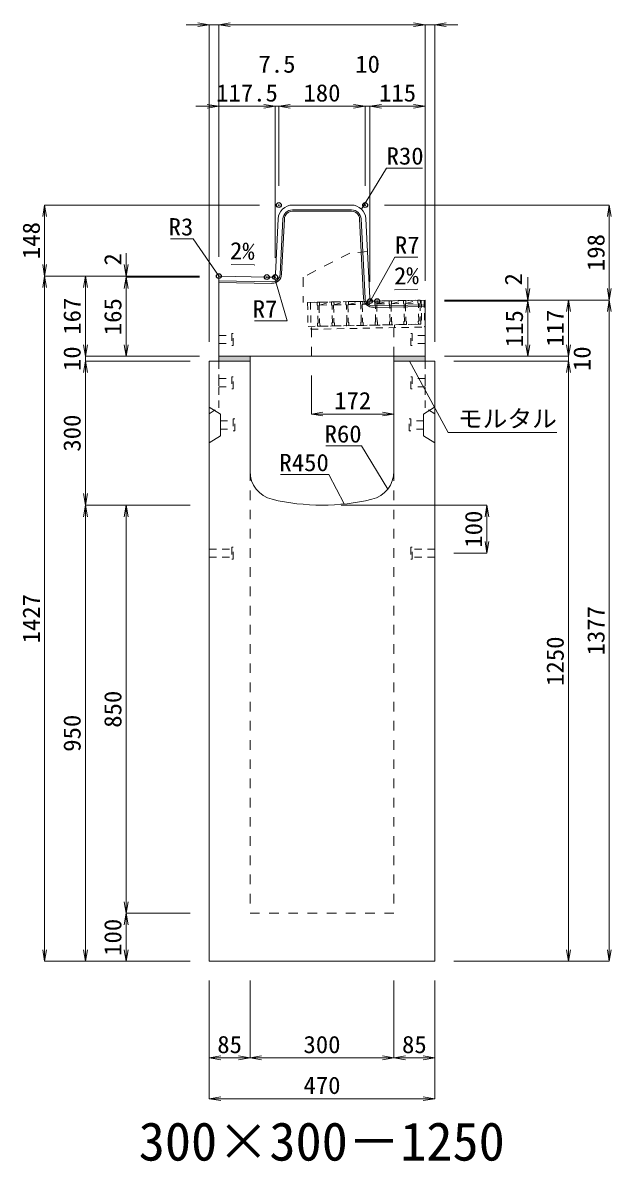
# Model space of a CAD drawing. Units: millimetres at full size. Extents: x -22536 to 51867, y -19720 to 38340.
# Drawn here: x 10776 to 12003, y 12434 to 14805 of the extents above; entities that cross this region are included whole.
import ezdxf
from ezdxf.enums import TextEntityAlignment as Align

# ---------------------------------------------------------------- set-up
doc = ezdxf.new("R2010")
doc.units = ezdxf.units.MM
doc.header["$LTSCALE"] = 20
doc.header["$PDMODE"] = 32
doc.header["$PDSIZE"] = 10
doc.linetypes.add('USER1', pattern=[2, 1, -1])
doc.linetypes.add('USER2', pattern=[1.35, 0.75, -0.6])
for name, color, linetype, lineweight in [('インサート', 3, 'USER2', 9), ('グレーチング', 7, 'USER2', 5), ('モルタル', 7, 'Continuous', 9), ('受枠', 3, 'USER2', 9), ('寸法線', 7, 'Continuous', 13), ('引出線', 4, 'Continuous', 13), ('本体', 2, 'Continuous', 13), ('目地', 132, 'Continuous', 5)]:
    doc.layers.add(name, color=color, linetype=linetype, lineweight=lineweight)
doc.layers.add('作業エリア', color=11, linetype='Continuous')
doc.layers.add('文字', color=7, linetype='Continuous')
doc.styles.add('ＭＳ 明朝', font='')
doc.styles.get('ＭＳ 明朝').set_extended_font_data('MS Mincho')

# ---------------------------------------------------------------- blocks, each defined once
blk = doc.blocks.new('open_arrow')
at = {"color": 0, "linetype": 'Continuous', "lineweight": -2}
blk.add_lwpolyline([(7.5, 1.25), (0, 0), (7.5, -1.25)], dxfattribs=at)

msp = doc.modelspace()

# ---------------------------------------------------------------- hatches: boundary and pattern name
at = {"layer": 'モルタル'}
for points in [[(11250, 14100), (11250, 14110), (11185, 14110), (11185, 14100)], [(11615, 14100), (11615, 14110), (11550, 14110), (11550, 14100)]]:
    msp.add_hatch(color=256, dxfattribs=at).paths.add_polyline_path(points)

# ---------------------------------------------------------------- linework, layer by layer
at = {"layer": 'インサート'}
for p, q in [((11215, 14157.5), (11212, 14157.5)), ((11212, 14157.5), (11212, 14132.5)), ((11215, 14132.5), (11215, 14157.5)), ((11585, 14157.5), (11588, 14157.5)), ((11585, 14132.5), (11585, 14157.5)), ((11588, 14157.5), (11588, 14132.5)), ((11185, 14153.5), (11212, 14153.5)), ((11185, 14153.5), (11185, 14136.5)), ((11185, 14136.5), (11212, 14136.5)), ((11212, 14132.5), (11215, 14132.5)), ((11588, 14132.5), (11585, 14132.5)), ((11615, 14153.5), (11588, 14153.5)), ((11615, 14136.5), (11588, 14136.5)), ((11615, 14153.5), (11615, 14136.5)), ((11185, 14063.5), (11212, 14063.5)), ((11185, 14063.5), (11185, 14046.5)), ((11215, 14067.5), (11212, 14067.5)), ((11212, 14067.5), (11212, 14042.5)), ((11215, 14042.5), (11215, 14067.5)), ((11585, 14067.5), (11588, 14067.5)), ((11585, 14042.5), (11585, 14067.5)), ((11588, 14067.5), (11588, 14042.5)), ((11615, 14063.5), (11588, 14063.5)), ((11615, 14063.5), (11615, 14046.5)), ((11185, 14046.5), (11212, 14046.5)), ((11212, 14042.5), (11215, 14042.5)), ((11588, 14042.5), (11585, 14042.5)), ((11615, 14046.5), (11588, 14046.5)), ((11188.2, 13975.5), (11215.2, 13975.5)), ((11188.2, 13975.5), (11188.2, 13958.5)), ((11218.2, 13979.5), (11215.2, 13979.5)), ((11215.2, 13979.5), (11215.2, 13954.5)), ((11218.2, 13954.5), (11218.2, 13979.5)), ((11581.8, 13979.5), (11584.8, 13979.5)), ((11581.8, 13954.5), (11581.8, 13979.5)), ((11584.8, 13979.5), (11584.8, 13954.5)), ((11611.8, 13975.5), (11584.8, 13975.5)), ((11611.8, 13975.5), (11611.8, 13958.5)), ((11188.2, 13958.5), (11215.2, 13958.5)), ((11215.2, 13954.5), (11218.2, 13954.5)), ((11584.8, 13954.5), (11581.8, 13954.5)), ((11611.8, 13958.5), (11584.8, 13958.5)), ((11165, 13708.5), (11212, 13708.5)), ((11165, 13708.5), (11165, 13691.5)), ((11215, 13712.5), (11212, 13712.5)), ((11212, 13712.5), (11212, 13687.5)), ((11215, 13687.5), (11215, 13712.5)), ((11588, 13712.5), (11585, 13712.5)), ((11585, 13712.5), (11585, 13687.5)), ((11588, 13687.5), (11588, 13712.5)), ((11635, 13708.5), (11588, 13708.5)), ((11635, 13691.5), (11635, 13708.5)), ((11165, 13691.5), (11212, 13691.5)), ((11212, 13687.5), (11215, 13687.5)), ((11585, 13687.5), (11588, 13687.5)), ((11635, 13691.5), (11588, 13691.5))]:
    msp.add_line(p, q, dxfattribs=at)
at = {"layer": 'グレーチング'}
for p, q in [((11389.92, 14222.5), (11604.88, 14226.8)), ((11515.02, 14219), (11539.89, 14225.5)), ((11545.01, 14219.6), (11569.89, 14226.1)), ((11575.01, 14220.2), (11599.88, 14226.7)), ((11395.04, 14216.6), (11419.92, 14223.1)), ((11395.04, 14216.6), (11420.04, 14217.1)), ((11425.04, 14217.2), (11449.91, 14223.7)), ((11425.04, 14217.2), (11450.03, 14217.7)), ((11455.03, 14217.8), (11479.91, 14224.3)), ((11455.03, 14217.8), (11480.03, 14218.3)), ((11485.03, 14218.4), (11509.9, 14224.9)), ((11485.03, 14218.4), (11510.02, 14218.9)), ((11515.02, 14219), (11540.01, 14219.5)), ((11545.01, 14219.6), (11570.01, 14220.1)), ((11575.01, 14220.2), (11600, 14220.7)), ((11390.92, 14172.51), (11605.88, 14176.81))]:
    msp.add_line(p, q, dxfattribs=at)
for points in [[(11539.89, 14225.5), (11544.89, 14225.6), (11545.01, 14219.6), (11544.03, 14218.58), (11544.75, 14182.59), (11545.77, 14181.61), (11545.89, 14175.61), (11540.89, 14175.51), (11540.77, 14181.51), (11541.75, 14182.53), (11541.03, 14218.52), (11540.01, 14219.5)], [(11569.89, 14226.1), (11574.89, 14226.2), (11575.01, 14220.2), (11574.03, 14219.18), (11574.75, 14183.19), (11575.77, 14182.21), (11575.89, 14176.21), (11570.89, 14176.11), (11570.77, 14182.11), (11571.75, 14183.13), (11571.03, 14219.12), (11570.01, 14220.1)], [(11599.88, 14226.7), (11604.88, 14226.8), (11605, 14220.8), (11604.02, 14219.78), (11604.74, 14183.79), (11605.76, 14182.81), (11605.88, 14176.81), (11600.88, 14176.71), (11600.76, 14182.71), (11601.74, 14183.73), (11601.02, 14219.72), (11600, 14220.7)], [(11389.92, 14222.5), (11394.92, 14222.6), (11395.04, 14216.6), (11394.06, 14215.58), (11394.78, 14179.59), (11395.8, 14178.61), (11395.92, 14172.61), (11390.92, 14172.51), (11390.8, 14178.51), (11391.78, 14179.53), (11391.06, 14215.52), (11390.04, 14216.5)], [(11419.92, 14223.1), (11424.92, 14223.2), (11425.04, 14217.2), (11424.06, 14216.18), (11424.78, 14180.19), (11425.8, 14179.21), (11425.92, 14173.21), (11420.92, 14173.11), (11420.8, 14179.11), (11421.78, 14180.13), (11421.06, 14216.12), (11420.04, 14217.1)], [(11449.91, 14223.7), (11454.91, 14223.8), (11455.03, 14217.8), (11454.05, 14216.78), (11454.77, 14180.79), (11455.79, 14179.81), (11455.91, 14173.81), (11450.91, 14173.71), (11450.79, 14179.71), (11451.77, 14180.73), (11451.05, 14216.72), (11450.03, 14217.7)], [(11479.91, 14224.3), (11484.91, 14224.4), (11485.03, 14218.4), (11484.05, 14217.38), (11484.77, 14181.39), (11485.79, 14180.41), (11485.91, 14174.41), (11480.91, 14174.31), (11480.79, 14180.31), (11481.77, 14181.33), (11481.05, 14217.32), (11480.03, 14218.3)], [(11509.9, 14224.9), (11514.9, 14225), (11515.02, 14219), (11514.04, 14217.98), (11514.76, 14181.99), (11515.78, 14181.01), (11515.9, 14175.01), (11510.9, 14174.91), (11510.78, 14180.91), (11511.76, 14181.93), (11511.04, 14217.92), (11510.02, 14218.9)]]:
    msp.add_lwpolyline(points, close=True, dxfattribs=at)
at = {"layer": 'モルタル'}
for points in [[(11185, 14110), (11250, 14110), (11250, 14100), (11185, 14100)], [(11550, 14110), (11615, 14110), (11615, 14100), (11550, 14100)]]:
    msp.add_lwpolyline(points, close=True, dxfattribs=at)
at = {"layer": '作業エリア'}
for p in [(11310, 14425), (11490, 14425), (11185, 14277), (11285, 14275), (11302.5, 14275), (11500, 14225), (11515, 14225)]:
    msp.add_point(p, dxfattribs=at)
at = {"layer": '受枠'}
for p, q in [((11369.93, 14222.1), (11612.88, 14226.96)), ((11606.88, 14226.84), (11607.88, 14176.85)), ((11612.88, 14226.96), (11614, 14170.97)), ((11369.93, 14222.1), (11370.93, 14172.11)), ((11375.93, 14222.22), (11377.05, 14166.23)), ((11370.93, 14172.11), (11607.88, 14176.85)), ((11377.05, 14166.23), (11614, 14170.97)), ((11550.89, 14175.71), (11551.01, 14169.71))]:
    msp.add_line(p, q, dxfattribs=at)
at = {"layer": '寸法線'}
for p, q in [((11233, 14800.58), (11117, 14800.58)), ((11165, 14140), (11165, 14800.58)), ((11185, 14800.58), (11615, 14800.58)), ((11185, 14317), (11185, 14800.58)), ((11185, 14317), (11185, 14800.58)), ((11567, 14800.58), (11683, 14800.58)), ((11615, 14267), (11615, 14800.58)), ((11615, 14267), (11615, 14800.58)), ((11635, 14140), (11635, 14800.58)), ((11137, 14630.58), (11302.5, 14630.58)), ((11185, 14317), (11185, 14630.58)), ((11254.5, 14630.58), (11358, 14630.58)), ((11302.5, 14315), (11302.5, 14630.58)), ((11302.5, 14315), (11302.5, 14630.58)), ((11310, 14465), (11310, 14630.58)), ((11310, 14630.58), (11490, 14630.58)), ((11310, 14465), (11310, 14630.58)), ((11442, 14630.58), (11548, 14630.58)), ((11490, 14465), (11490, 14630.58)), ((11490, 14465), (11490, 14630.58)), ((11500, 14265), (11500, 14630.58)), ((11500, 14630.58), (11615, 14630.58)), ((11500, 14265), (11500, 14630.58)), ((11615, 14267), (11615, 14630.58)), ((10822.06, 14425), (10822.06, 14277)), ((11270, 14425), (10822.06, 14425)), ((11530, 14425), (11998.78, 14425)), ((11998.78, 14425), (11998.78, 14227)), ((10992.06, 14325), (10992.06, 14227)), ((11145, 14277), (10822.06, 14277)), ((10822.06, 12850), (10822.06, 14277)), ((11145, 14277), (10822.06, 14277)), ((10907.06, 14277), (10907.06, 14110)), ((11145, 14277), (10907.06, 14277)), ((11145, 14277), (10992.06, 14277)), ((11145, 14275), (10992.06, 14275)), ((10992.06, 14275), (10992.06, 14110)), ((11145, 14275), (10992.06, 14275)), ((11828.78, 14275), (11828.78, 14177)), ((11655, 14227), (11828.78, 14227)), ((11655, 14227), (11913.78, 14227)), ((11655, 14227), (11998.78, 14227)), ((11655, 14227), (11998.78, 14227)), ((11913.78, 14227), (11913.78, 14110)), ((11998.78, 14227), (11998.78, 12850)), ((11655, 14225), (11828.78, 14225)), ((11655, 14225), (11828.78, 14225)), ((11828.78, 14225), (11828.78, 14110)), ((10907.06, 14158), (10907.06, 14052)), ((11913.78, 14158), (11913.78, 14052)), ((11145, 14110), (10907.06, 14110)), ((11145, 14110), (10907.06, 14110)), ((11145, 14110), (10992.06, 14110)), ((11655, 14110), (11828.78, 14110)), ((11655, 14110), (11913.78, 14110)), ((11655, 14110), (11913.78, 14110)), ((11125, 14100), (10907.06, 14100)), ((10907.06, 14100), (10907.06, 13800)), ((11125, 14100), (10907.06, 14100)), ((11675, 14100), (11913.78, 14100)), ((11675, 14100), (11913.78, 14100)), ((11913.78, 14100), (11913.78, 12850)), ((11378, 14070), (11378, 13989.77)), ((11378, 13989.77), (11550, 13989.77)), ((11125, 13800), (10907.06, 13800)), ((10907.06, 12850), (10907.06, 13800)), ((11125, 13800), (10907.06, 13800)), ((10992.06, 13800), (10992.06, 12950)), ((11125, 13800), (10992.06, 13800)), ((11440, 13800), (11743.78, 13800)), ((11743.78, 13800), (11743.78, 13700)), ((11675, 13700), (11743.78, 13700)), ((11125, 12950), (10992.06, 12950)), ((10992.06, 12950), (10992.06, 12850)), ((11125, 12950), (10992.06, 12950)), ((11125, 12850), (10822.06, 12850)), ((11125, 12850), (10907.06, 12850)), ((11125, 12850), (10992.06, 12850)), ((11675, 12850), (11913.78, 12850)), ((11675, 12850), (11998.78, 12850)), ((11165, 12810), (11165, 12648.84)), ((11165, 12810), (11165, 12563.84)), ((11250, 12810), (11250, 12648.84)), ((11250, 12810), (11250, 12648.84)), ((11550, 12810), (11550, 12648.84)), ((11550, 12810), (11550, 12648.84)), ((11635, 12810), (11635, 12648.84)), ((11635, 12810), (11635, 12563.84)), ((11165, 12648.84), (11250, 12648.84)), ((11250, 12648.84), (11550, 12648.84)), ((11550, 12648.84), (11635, 12648.84)), ((11165, 12563.84), (11635, 12563.84))]:
    msp.add_line(p, q, dxfattribs=at)
at = {"layer": '引出線'}
for points in [[(11482.14, 14416.74), (11534.6, 14502.07), (11609.27, 14502.07)], [(11185.9, 14276.08), (11131.83, 14354.5), (11084.11, 14354.5)], [(11259.18, 14300.18), (11210.44, 14301.15), (11259.18, 14300.18)], [(11501.83, 14226.93), (11551.86, 14316.53), (11599.79, 14316.53)], [(11300.67, 14276.93), (11327.18, 14183.56), (11259.25, 14183.56)], [(11550.86, 14248.59), (11599.57, 14249.56), (11550.83, 14248.59)], [(11582.5, 14100), (11663.13, 13950.97), (11889.05, 13950.97)], [(11537.07, 13833.32), (11482.66, 13923.21), (11407.98, 13923.21)], [(11446.44, 13802.4), (11414.22, 13863.55), (11313.21, 13863.55)]]:
    msp.add_lwpolyline(points, dxfattribs=at)
at = {"layer": '本体'}
for p, q in [((11338.54, 14425), (11461.46, 14425)), ((11302.83, 14281.65), (11308.57, 14396.5)), ((11499.67, 14231.65), (11491.43, 14396.5)), ((11185, 14110), (11185, 14273.94)), ((11188.06, 14276.94), (11285, 14275)), ((11285, 14275), (11295.84, 14275)), ((11615, 14227), (11515, 14225)), ((11615, 14110), (11615, 14227)), ((11515, 14225), (11506.66, 14225)), ((11185, 14110), (11615, 14110)), ((11165, 14100), (11165, 12850)), ((11165, 14100), (11250, 14100)), ((11250, 14100), (11250, 13870.53)), ((11550, 14100), (11635, 14100)), ((11550, 14100), (11550, 13870.53)), ((11635, 14100), (11635, 12850)), ((11165, 12850), (11635, 12850))]:
    msp.add_line(p, q, dxfattribs=at)
at = {"layer": '本体', "linetype": 'USER1'}
for p, q in [((11458, 14325), (11361, 14275)), ((11494.85, 14328), (11458, 14325)), ((11361, 14275), (11361, 14221.92)), ((11515, 14225), (11361, 14221.92)), ((11378, 14110), (11378, 14172.25)), ((11550, 14110), (11550, 14175.69))]:
    msp.add_line(p, q, dxfattribs=at)
at = {"layer": '本体', "linetype": 'USER2', "lineweight": 9}
for p, q in [((11185, 14003), (11185, 14100)), ((11615, 14003), (11615, 14100)), ((11165, 13990.5), (11185, 14003)), ((11635, 13990.5), (11615, 14003))]:
    msp.add_line(p, q, dxfattribs=at)
at = {"layer": '本体', "lineweight": 9}
for p, q in [((11165, 14004), (11188.2, 13989.5)), ((11188.2, 13989.5), (11188.2, 13944.5)), ((11634.58, 14003.74), (11611.8, 13989.5)), ((11611.8, 13989.5), (11611.8, 13944.5)), ((11188.2, 13944.5), (11165, 13930)), ((11611.8, 13944.5), (11635, 13930))]:
    msp.add_line(p, q, dxfattribs=at)
at = {"layer": '本体', "linetype": 'USER1', "lineweight": 15}
for p, q in [((11250, 13870.53), (11250, 12950)), ((11550, 13870.53), (11550, 12950)), ((11250, 12950), (11550, 12950))]:
    msp.add_line(p, q, dxfattribs=at)
at = {"layer": '本体'}
for centre, radius, start, end in [((11338.54, 14395), 30, 90, 177.13759), ((11461.46, 14395), 30, 2.86241, 90), ((11188, 14273.94), 3, 88.85424, 180), ((11295.84, 14282), 7, 270, 357.13759), ((11506.66, 14232), 7, 182.86241, 270), ((11310, 13870.53), 60, 180, 256.65764), ((11490, 13870.53), 60, 283.34236, 0), ((11400, 14250), 450, 256.65764, 283.34236)]:
    msp.add_arc(centre, radius, start, end, dxfattribs=at)
at = {"layer": '目地'}
for p, q in [((11338.54, 14415), (11461.46, 14415)), ((11312.81, 14280.94), (11318.56, 14396)), ((11315.81, 14280.79), (11321.56, 14395.85)), ((11338.54, 14412), (11461.46, 14412)), ((11478.44, 14395.85), (11486.69, 14230.84)), ((11481.44, 14396), (11489.69, 14230.99)), ((11185, 14267), (11295.49, 14264.79)), ((11185, 14264), (11295.43, 14261.79)), ((11507.01, 14214.84), (11615, 14217)), ((11507.07, 14211.84), (11615, 14214))]:
    msp.add_line(p, q, dxfattribs=at)
for centre, radius, start, end in [((11338.54, 14395), 20, 90, 177.13759), ((11461.46, 14395), 20, 2.86241, 90), ((11338.54, 14395), 17, 90, 177.13759), ((11461.46, 14395), 17, 2.86241, 90), ((11295.83, 14281.78), 20, 268.85424, 357.13759), ((11295.83, 14281.78), 17, 268.85424, 357.13759), ((11506.67, 14231.83), 20, 182.86241, 271.14576), ((11506.67, 14231.83), 17, 182.86241, 271.14576)]:
    msp.add_arc(centre, radius, start, end, dxfattribs=at)

# ---------------------------------------------------------------- block references
at = {"layer": '寸法線', "xscale": 3.2, "yscale": 3.2}
for p, rotation in [((11165, 14800.58), 180), ((11615, 14800.58), 180), ((11615, 14800.58), 180), ((11185, 14630.58), 180), ((11302.5, 14630.58), 180), ((11302.5, 14630.58), 180), ((11490, 14630.58), 180), ((11490, 14630.58), 180), ((11615, 14630.58), 180), ((10822.06, 14425), 270), ((11998.78, 14425), 270), ((10822.06, 14277), 90), ((10992.06, 14277), 90), ((10822.06, 14277), 270), ((10907.06, 14277), 270), ((10992.06, 14275), 270), ((10992.06, 14275), 270), ((11828.78, 14227), 90), ((11998.78, 14227), 90), ((11913.78, 14227), 270), ((11998.78, 14227), 270), ((11828.78, 14225), 270), ((11828.78, 14225), 270), ((10907.06, 14110), 90), ((10907.06, 14110), 90), ((10992.06, 14110), 90), ((11828.78, 14110), 90), ((11913.78, 14110), 90), ((11913.78, 14110), 90), ((10907.06, 14100), 270), ((10907.06, 14100), 270), ((11913.78, 14100), 270), ((11913.78, 14100), 270), ((11550, 13989.77), 180), ((10907.06, 13800), 90), ((10907.06, 13800), 270), ((10992.06, 13800), 270), ((11743.78, 13800), 270), ((11743.78, 13700), 90), ((10992.06, 12950), 90), ((10992.06, 12950), 270), ((10822.06, 12850), 90), ((10907.06, 12850), 90), ((10992.06, 12850), 90), ((11913.78, 12850), 90), ((11998.78, 12850), 90), ((11250, 12648.84), 180), ((11550, 12648.84), 180), ((11635, 12648.84), 180), ((11635, 12563.84), 180)]:
    msp.add_blockref('open_arrow', p, dxfattribs=dict(at, rotation=rotation))
for p in [(11185, 14800.58), (11185, 14800.58), (11635, 14800.58), (11310, 14630.58), (11310, 14630.58), (11500, 14630.58), (11500, 14630.58), (11378, 13989.77), (11165, 12648.84), (11250, 12648.84), (11550, 12648.84), (11165, 12563.84)]:
    msp.add_blockref('open_arrow', p, dxfattribs=at)
at = {"layer": '引出線', "xscale": 0.0533, "yscale": 0.0533}
for p, rotation in [((11482.14, 14416.74), 58.4), ((11259.18, 14300.18), 178.9), ((11185.9, 14276.08), 124.6), ((11300.67, 14276.93), 285.9), ((11501.83, 14226.93), 60.8), ((11550.86, 14248.59), 1.1), ((11582.5, 14100), 298.4), ((11537.07, 13833.32), 121.2), ((11446.44, 13802.4), 117.8)]:
    msp.add_blockref('open_arrow', p, dxfattribs=dict(at, rotation=rotation))

# ---------------------------------------------------------------- texts
at = {"layer": '寸法線', "style": 'ＭＳ 明朝', "width": 1.05}
for s, p in [('7.5', (11306.25, 14718.58)), ('10', (11495, 14718.58)), ('180', (11400, 14658.58)), ('117.5', (11243.75, 14658.58)), ('115', (11557.5, 14658.58)), ('172', (11464, 14017.77)), ('85', (11207.5, 12676.84)), ('300', (11400, 12676.84)), ('85', (11592.5, 12676.84)), ('470', (11400, 12591.84))]:
    msp.add_text(s, height=36.03, dxfattribs=at).set_placement(p, align=Align.MIDDLE_CENTER)
for s, p in [('148', (10794.06, 14351)), ('198', (11970.78, 14326)), ('2', (10964.06, 14311.82)), ('2', (11798.78, 14270.34)), ('167', (10879.06, 14193.5)), ('165', (10964.06, 14192.5)), ('115', (11800.78, 14167.5)), ('117', (11885.78, 14168.5)), ('10', (10879.06, 14105)), ('10', (11941.78, 14105)), ('300', (10879.06, 13950)), ('100', (11715.78, 13750)), ('1427', (10794.06, 13563.5)), ('1377', (11970.78, 13538.5)), ('1250', (11885.78, 13475)), ('850', (10964.06, 13375)), ('950', (10879.06, 13325)), ('100', (10964.06, 12900))]:
    msp.add_text(s, height=36.03, rotation=90, dxfattribs=at).set_placement(p, align=Align.MIDDLE_CENTER)
at = {"layer": '引出線', "style": 'ＭＳ 明朝', "width": 1.05}
for s, p in [('R30', (11534.6, 14545.27)), ('R7', (11551.86, 14359.73)), ('モルタル', (11683.13, 13998.08))]:
    msp.add_text(s, height=36.03, dxfattribs=at).set_placement(p, align=Align.TOP_LEFT)
for s, p in [('R3', (11131.83, 14397.7)), ('R7', (11307.18, 14226.76)), ('R60', (11482.66, 13966.41)), ('R450', (11414.22, 13906.75))]:
    msp.add_text(s, height=36.03, dxfattribs=at).set_placement(p, align=Align.TOP_RIGHT)
msp.add_text('2%', height=36.03, rotation=358.854, dxfattribs=at).set_placement((11260.12, 14347.07), align=Align.TOP_RIGHT)
msp.add_text('2%', height=36.03, rotation=1.146, dxfattribs=at).set_placement((11549.89, 14295.48), align=Align.TOP_LEFT)
at = {"layer": '文字', "style": 'ＭＳ 明朝'}
msp.add_text('300×300－1250', height=80.06, dxfattribs=at).set_placement((11399.52, 12475.03), align=Align.MIDDLE_CENTER)

doc.saveas('drawing.dxf')
